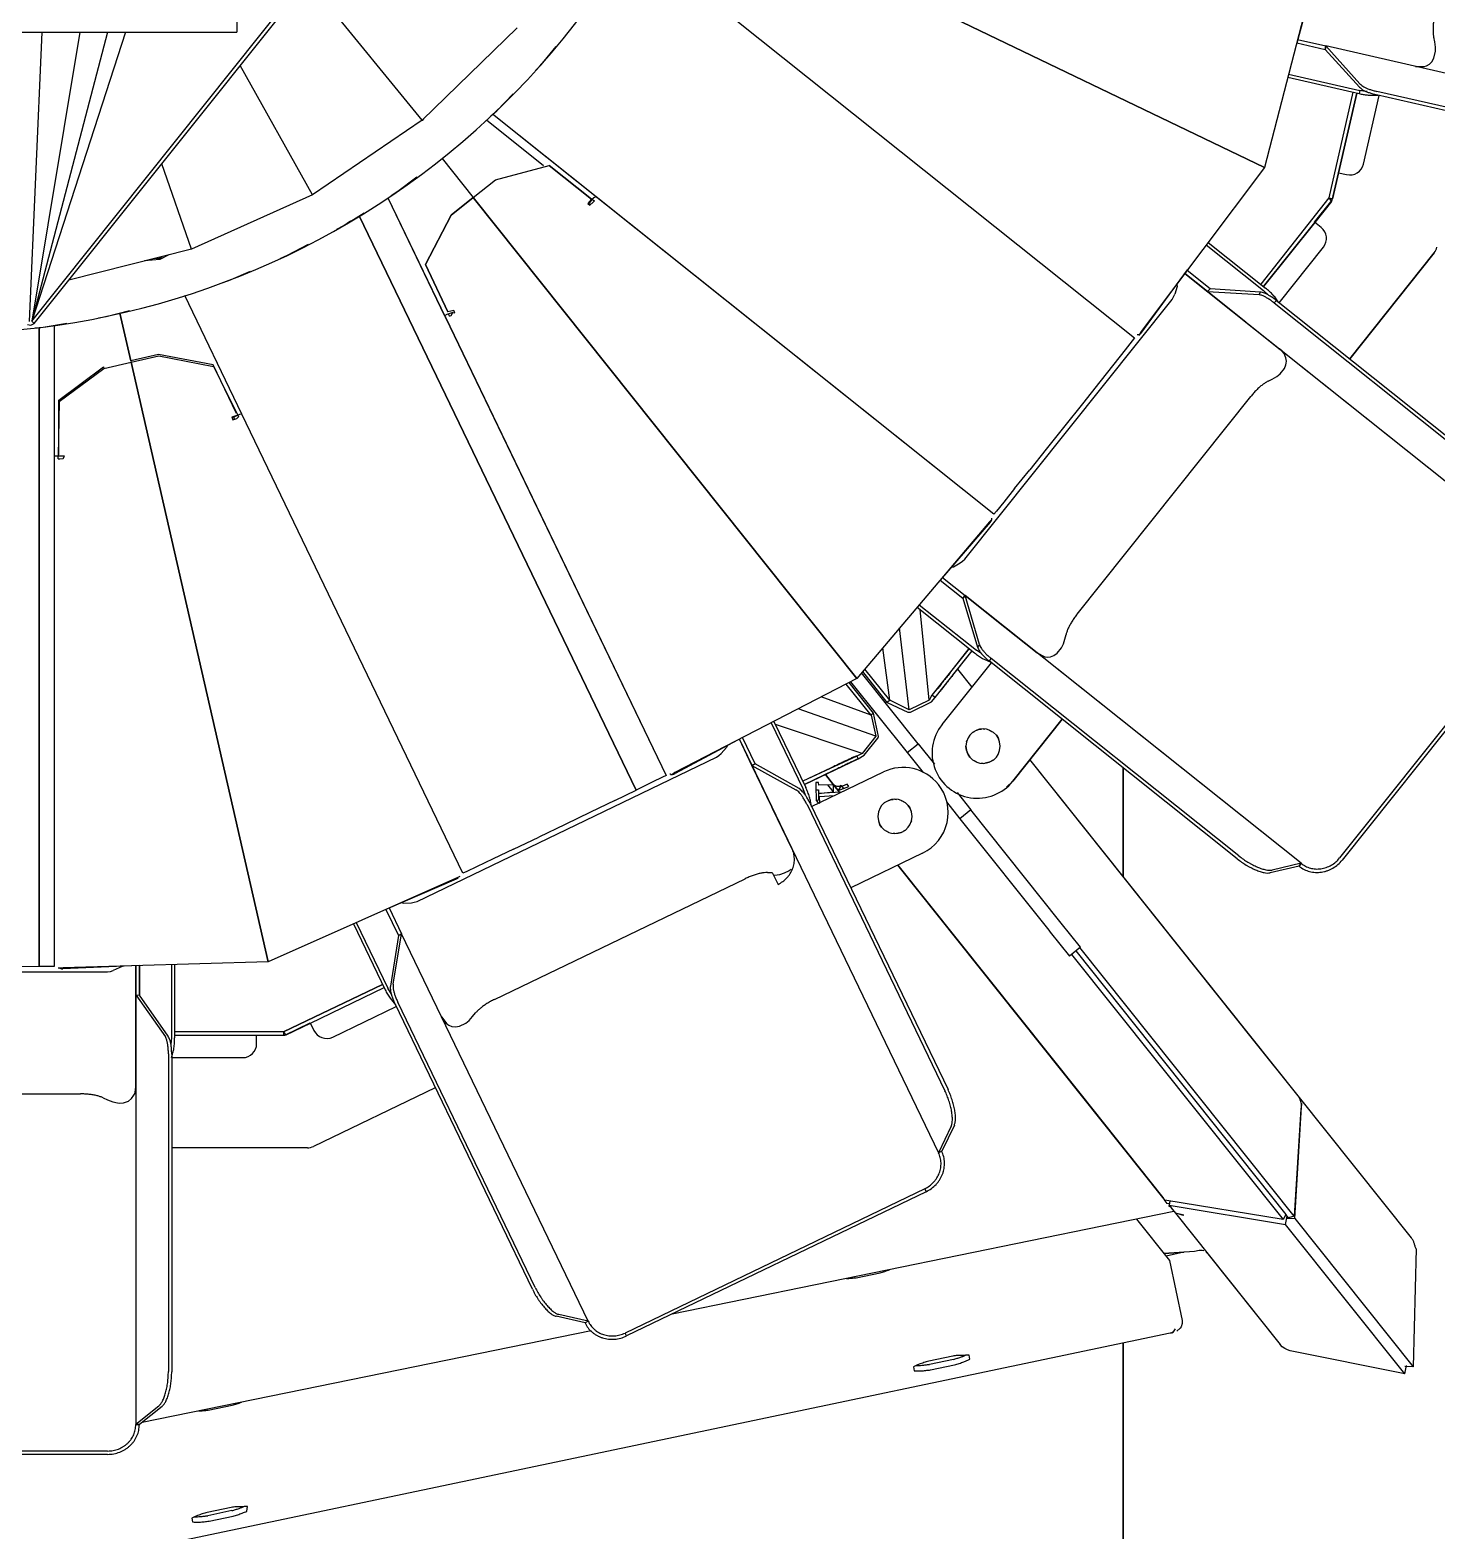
# Model space of a CAD drawing. Header units: millimetres. Extents: x -187347 to 135007, y -6415 to 292048.
# Drawn here: x -41198 to -40699, y 10643 to 11176 of the extents above; entities that cross this region are included whole.
import ezdxf

# ---------------------------------------------------------------- set-up
doc = ezdxf.new("R2010")
doc.units = ezdxf.units.MM
doc.header["$LTSCALE"] = 100
doc.layers.get('0').update_dxf_attribs({"lineweight": 18})
doc.layers.add('Layout Cabinplant', color=30, linetype='Continuous')

# ---------------------------------------------------------------- blocks, each defined once
blk = doc.blocks.new('CP_Giblet area_New')
at = {"color": 0, "linetype": 'Continuous'}
for p, q in [((-366.73, -1333.45), (-366.73, -2057.53)), ((-366.64, -2057.52), (-366.59, -1333.45)), ((-366.59, -1333.45), (-366.64, -2057.52)), ((-383.3, -2061.11), (30.19, -1974.34)), ((-42.25, -1994.44), (-50.78, -1996.23)), ((-50.37, -1998.16), (-41.84, -1996.37)), ((-50.13, -1999.31), (-41.6, -1997.52)), ((-36.17, -1995.46), (-36.44, -1994.14)), ((-55.72, -1997.98), (-55.94, -1999.61)), ((-6.28, -2018.14), (111.72, -2018.14)), ((-6.28, -2019.32), (111.72, -2019.32)), ((-18.56, -2029.53), (-177.83, -2062.09)), ((-25.6, -2035.14), (-17.53, -2028.71)), ((-24.42, -2035.26), (-16.28, -2028.71)), ((-16.28, -2028.71), (-17.53, -2028.71)), ((-17.53, -2028.71), (-16.28, -2028.71)), ((-16.28, -2181.31), (-16.28, -2028.71)), ((-41.92, -2033.86), (-50.46, -2035.6)), ((-470.58, -2091.06), (-469.53, -2049.2)), ((-469.53, -2049.2), (-466.55, -2049.28)), ((-427.53, -2101.88), (-469.53, -2049.2)), ((-466.53, -2046.73), (-467.12, -2049.65)), ((-466.53, -2046.73), (-424.23, -2099.77)), ((-466.53, -2046.73), (-425.94, -2054.93)), ((-298.3, -2048.14), (-306.83, -2049.93)), ((-306.42, -2051.87), (-297.89, -2050.08)), ((-292.22, -2049.17), (-292.49, -2047.84)), ((-29.02, -2160.17), (-29.02, -2047.43)), ((-27.84, -2160.29), (-27.84, -2047.56)), ((-425.94, -2054.93), (-424.91, -2055.24)), ((-424.91, -2055.24), (-423.95, -2055.72)), ((-423.95, -2055.72), (-423.09, -2056.36)), ((-423.09, -2056.36), (-422.35, -2057.13)), ((-312.26, -2051.99), (-311.99, -2053.31)), ((-306.18, -2053.01), (-297.65, -2051.22)), ((-396.66, -2089.35), (-422.35, -2057.13)), ((-385.17, -2103.76), (-422.35, -2057.13)), ((-384.46, -2061.67), (-385.25, -2062.65)), ((-384.46, -2061.67), (-383.9, -2061.25)), ((-383.9, -2061.25), (-384.46, -2061.67)), ((-296.71, -2111.36), (-190.39, -2060.16)), ((-296.2, -2112.42), (-189.88, -2061.22)), ((-190.39, -2060.16), (-189.88, -2061.22)), ((-387.57, -2064.55), (-387.22, -2063.42)), ((-387.56, -2065.71), (-387.57, -2064.55)), ((-383.09, -2086.98), (-387.56, -2065.71)), ((-387.22, -2063.42), (-386.85, -2062.9)), ((-386.85, -2062.9), (-385.64, -2061.93)), ((-176.75, -2065.44), (-175.67, -2064.8)), ((-176.75, -2065.44), (-166.44, -2067.76)), ((-176.75, -2065.44), (-110.57, -2202.86)), ((-175.67, -2064.8), (-165.44, -2067.14)), ((-206.61, -2067.97), (-384.62, -2104.44)), ((-158.02, -2077.35), (-109.25, -2178.63)), ((-157.02, -2076.73), (-108.25, -2178.01)), ((-271.85, -2080.86), (-280.38, -2082.61)), ((-371.39, -2101.66), (-383.09, -2086.98)), ((-396.66, -2089.35), (-396.04, -2089.93)), ((-395.3, -2090.34), (-394.61, -2090.51)), ((-394.61, -2090.51), (-393.62, -2090.48)), ((-393.62, -2090.48), (-392, -2090.17)), ((-392, -2090.17), (-381.11, -2089.47)), ((-388.16, -2089.92), (-381.86, -2088.53)), ((-381.11, -2089.47), (-388.16, -2089.92)), ((-468.93, -2094.96), (-428.68, -2145.43)), ((-468.93, -2094.96), (-428.68, -2145.43)), ((-427.53, -2101.88), (-429.95, -2141.54)), ((-429.63, -2140.8), (-427.31, -2102.72)), ((-424.55, -2101.95), (-427.53, -2101.88)), ((-427.31, -2102.72), (-425.29, -2102.16)), ((-427.31, -2102.72), (-351.31, -2198.02)), ((-425.43, -2101.93), (-424.82, -2102.69)), ((-425.29, -2102.16), (-424.39, -2103.28)), ((-424.23, -2099.77), (-424.82, -2102.69)), ((-424.82, -2102.69), (-424.14, -2102.8)), ((-424.41, -2103.31), (-424.14, -2102.8)), ((-349.82, -2196.83), (-424.41, -2103.31)), ((-382.91, -2106.58), (-424.23, -2099.77)), ((-424.14, -2102.8), (-423.41, -2101.46)), ((-423.41, -2101.46), (-381.45, -2108.42)), ((-348.31, -2195.63), (-423.41, -2101.46)), ((-388.2, -2103.08), (-385.17, -2103.76)), ((-387.43, -2103.22), (-388.2, -2103.08)), ((-386.42, -2103.51), (-387.43, -2103.22)), ((-383.58, -2105.75), (-385.17, -2103.76)), ((-383.28, -2106.12), (-384.62, -2104.44)), ((-382.75, -2106.45), (-383.28, -2106.12)), ((-383.22, -2108.12), (-382.91, -2106.58)), ((-383.02, -2107.1), (-382.14, -2107.14)), ((-381.42, -2108.19), (-382.14, -2107.14)), ((-381.45, -2108.42), (-380.71, -2109.35)), ((-380.71, -2109.35), (-381.42, -2108.19)), ((-351.23, -2146.31), (-380.71, -2109.35)), ((-380.71, -2109.35), (-286.64, -2227.31)), ((-296.2, -2112.42), (-296.71, -2111.36)), ((-306.73, -2135.05), (-302.26, -2125.77)), ((-305.62, -2134.65), (-301.13, -2125.22)), ((-302.26, -2125.77), (-301.13, -2125.22)), ((-234.92, -2262.71), (-301.13, -2125.22)), ((-122.56, -2148.29), (-79.32, -2127.47)), ((-77.15, -2126.97), (-29.02, -2126.97)), ((-429.97, -2142.16), (-429.63, -2140.8)), ((-429.9, -2142.78), (-429.97, -2142.16)), ((-429.4, -2144.03), (-429.73, -2143.38)), ((-429.73, -2143.38), (-429.4, -2144.03)), ((-428.68, -2145.43), (-429.4, -2144.03)), ((-428.68, -2145.43), (-413.04, -2165.04)), ((-428.68, -2145.43), (-333.46, -2264.84)), ((-286.64, -2227.31), (-351.23, -2146.31)), ((-15.99, -2146.38), (-16.28, -2148.63)), ((-15.99, -2146.38), (-16.1, -2147.03)), ((-15.61, -2145.61), (-15.99, -2146.38)), ((-14.78, -2144.42), (-15.61, -2145.61)), ((-13.64, -2143.54), (-14.78, -2144.42)), ((-11.88, -2142.95), (-13.64, -2143.54)), ((-10.5, -2142.86), (-11.88, -2142.95)), ((-9.74, -2142.93), (-10.5, -2142.86)), ((-8.1, -2143.28), (-9.74, -2142.93)), ((-6.28, -2143.96), (-8.1, -2143.28)), ((-4.75, -2144.68), (-6.28, -2143.96)), ((102.09, -2146.09), (3.34, -2146.09)), ((-255.56, -2249.19), (-304.48, -2147.61)), ((-254.45, -2248.79), (-303.37, -2147.22)), ((-16.28, -2148.63), (-16.28, -2191.58)), ((-16.25, -2191.57), (-16.25, -2148.4)), ((-29.02, -2158.97), (-54.16, -2158.97)), ((-413.04, -2165.04), (-333.46, -2264.84)), ((-86.15, -2166.27), (-108.67, -2177.12)), ((-103.83, -2184.96), (-68.69, -2168.14)), ((-68.69, -2168.14), (-103.83, -2184.96)), ((-69.63, -2167.11), (-78.21, -2171.24)), ((-69.16, -2166.97), (-78.17, -2171.31)), ((-69.63, -2167.11), (-68.69, -2168.14)), ((-59.16, -2166.97), (-69.16, -2166.97)), ((-68.69, -2168.14), (-68.69, -2166.89)), ((-59.16, -2166.89), (-68.69, -2166.89)), ((-68.69, -2168.14), (-30.06, -2168.14)), ((-68.69, -2168.14), (-30.06, -2168.14)), ((-59.16, -2163.97), (-59.16, -2166.97)), ((-30.06, -2166.89), (-59.16, -2166.89)), ((-30.06, -2166.89), (-59.16, -2166.89)), ((-30.06, -2192), (-30.06, -2165.99)), ((-28.93, -2166.06), (-28.75, -2163.63)), ((-28.93, -2191.96), (-28.93, -2166.06)), ((-27.73, -2166.62), (-17.53, -2181.19)), ((-16.28, -2181.31), (-26.82, -2166.36)), ((-135.8, -2173.52), (-136.87, -2174.84)), ((-134.56, -2172.19), (-135.8, -2173.52)), ((-133.99, -2171.69), (-134.56, -2172.19)), ((-133.39, -2171.23), (-133.99, -2171.69)), ((-131.18, -2170.17), (-133.39, -2171.23)), ((-129.71, -2169.92), (-131.18, -2170.17)), ((-128.41, -2170.06), (-129.71, -2169.92)), ((-127.36, -2170.51), (-128.41, -2170.06)), ((-126.66, -2170.97), (-127.36, -2170.51)), ((-124.76, -2173.39), (-126.66, -2170.97)), ((-125.86, -2171.71), (-126.66, -2170.97)), ((-78.21, -2171.24), (-104.37, -2183.84)), ((-78.21, -2171.24), (-104.37, -2183.84)), ((-78.17, -2171.31), (-79.47, -2168.61)), ((-106.49, -2180.02), (-108.4, -2177.69)), ((-143.55, -2179.62), (-232.52, -2222.46)), ((-109.46, -2202.29), (-106.6, -2184.38)), ((-106.97, -2181.46), (-105.75, -2183.58)), ((-94.51, -2206.92), (-105.75, -2183.58)), ((-93.48, -2206.46), (-104.76, -2183.03)), ((-16.28, -2181.31), (-17.53, -2181.19)), ((-17.53, -2181.19), (-17.53, -2191.63)), ((-17.53, -2191.63), (-17.53, -2181.19)), ((-16.28, -2191.58), (-16.28, -2181.31)), ((-107.61, -2185), (-110.57, -2202.86)), ((-7.27, -2189.57), (-8.27, -2189.84)), ((-6.25, -2189.39), (-7.27, -2189.57)), ((111.75, -2189.39), (-6.25, -2189.39)), ((-351.47, -2198.15), (-347.56, -2195.03)), ((-340.76, -2203.56), (-347.56, -2195.03)), ((-129.66, -2222.59), (-63.23, -2192.97)), ((-63.23, -2192.97), (9.47, -2190.84)), ((-63.23, -2192.97), (-14.65, -2405.81)), ((-14.65, -2405.81), (-63.23, -2192.97)), ((-17.56, -2191.63), (9.59, -2190.5)), ((-11.39, -2191.37), (-8.27, -2189.84)), ((9.47, -2190.84), (10.4, -2190.75)), ((10.4, -2190.75), (11.25, -2190.77)), ((12.72, -2191.33), (14.07, -2191.29)), ((12.72, -2371.84), (12.72, -2191.33)), ((14.07, -2191.29), (18.01, -2191.26)), ((18.01, -2191.26), (24.32, -2191.23)), ((18.01, -2418.15), (18.01, -2191.26)), ((18.01, -2191.26), (18.01, -2418.15)), ((-351.47, -2198.15), (-344.66, -2206.67)), ((-340.23, -2204.21), (-340.76, -2203.56)), ((-308.68, -2243.77), (-340.23, -2204.21)), ((-109.46, -2202.29), (-110.57, -2202.86)), ((-110.57, -2202.86), (-109.46, -2202.29)), ((-106.13, -2212.08), (-110.57, -2202.86)), ((-106.13, -2212.08), (-110.57, -2202.86)), ((-104.98, -2211.59), (-109.46, -2202.29)), ((-344.66, -2206.67), (-344.14, -2207.33)), ((-344.14, -2207.33), (-312.59, -2246.89)), ((-116.06, -2214.44), (-222.38, -2265.64)), ((-129.91, -2222.35), (-104.96, -2211.58)), ((-115.07, -2214.16), (-116.06, -2214.44)), ((-114.05, -2213.97), (-115.07, -2214.16)), ((-111.23, -2213.77), (-114.05, -2213.97)), ((-110.56, -2214), (-111.23, -2213.77)), ((-295.48, -2231.56), (-269.97, -2219.28)), ((-242.12, -2224.72), (-244.16, -2220.47)), ((-429.77, -2227.94), (-419.47, -2225.55)), ((-429.07, -2226.9), (-429.77, -2227.94)), ((-429.77, -2227.94), (-429.07, -2226.9)), ((-429.07, -2226.9), (-418.84, -2224.56)), ((-366.73, -2223.11), (-366.73, -2261.74)), ((-366.64, -2261.81), (-366.64, -2223.22)), ((-366.64, -2223.22), (-366.64, -2261.81)), ((-248.86, -2225.8), (-248.13, -2225.25)), ((-248.13, -2225.25), (-246.39, -2224.4)), ((-246.39, -2224.4), (-244.67, -2223.91)), ((-244.67, -2223.91), (-243.89, -2223.78)), ((-243.89, -2223.78), (-242.63, -2223.66)), ((-240.42, -2224.7), (-242.12, -2224.72)), ((-143.11, -2229.51), (-137.17, -2226.68)), ((-137.17, -2226.68), (-133.69, -2225.04)), ((-133.69, -2225.04), (-132.37, -2224.44)), ((-132.37, -2224.44), (-53.88, -2387.43)), ((-132.37, -2224.44), (-53.88, -2387.43)), ((-131.29, -2223.3), (-130.74, -2223.02)), ((-130.74, -2223.02), (-129.66, -2222.59)), ((-517.92, -2321.36), (-444.35, -2229.1)), ((-517, -2322.09), (-443.43, -2229.84)), ((-429.77, -2227.94), (-310.52, -2323.04)), ((-429.77, -2227.94), (-336.09, -2302.65)), ((-407.73, -2230.55), (-319.84, -2300.63)), ((-407.09, -2229.55), (-319.21, -2299.64)), ((-150.3, -2232.95), (-143.11, -2229.51)), ((-249.12, -2233.15), (-242.25, -2247.41)), ((-230.44, -2271.94), (-249.12, -2233.15)), ((-249.1, -2233.27), (-234.92, -2262.71)), ((-168.64, -2241.76), (-159.31, -2237.27)), ((-150.3, -2232.95), (-159.31, -2237.27)), ((-291.53, -2242.99), (-291.75, -2244.59)), ((-290.95, -2241.57), (-291.53, -2242.99)), ((-291.53, -2242.99), (-291.31, -2242.45)), ((-290.37, -2240.73), (-290.95, -2241.57)), ((-289.38, -2239.76), (-290.37, -2240.73)), ((-287.81, -2238.88), (-289.38, -2239.76)), ((-289.38, -2239.76), (-288.63, -2239.34)), ((-287.81, -2238.88), (-286.82, -2238.6)), ((-286.82, -2238.6), (-287.81, -2238.88)), ((-285.62, -2238.49), (-286.82, -2238.6)), ((-286.82, -2238.6), (-286.24, -2238.55)), ((-285.62, -2238.49), (-285.07, -2238.55)), ((-284.44, -2238.61), (-285.62, -2238.49)), ((-283.44, -2238.9), (-284.44, -2238.61)), ((-283.44, -2238.9), (-282.67, -2239.34)), ((-281.88, -2239.79), (-283.44, -2238.9)), ((-281.88, -2239.79), (-280.91, -2240.75)), ((-280.91, -2240.75), (-281.88, -2239.79)), ((-280.91, -2240.75), (-280.34, -2241.59)), ((-280.34, -2241.59), (-280.91, -2240.75)), ((-280.34, -2241.59), (-280, -2242.42)), ((-279.77, -2243), (-280.34, -2241.59)), ((-279.55, -2244.59), (-279.77, -2243)), ((-177.61, -2246.09), (-168.64, -2241.76)), ((-312.59, -2246.89), (-308.68, -2243.77)), ((-307.69, -2253.04), (-312.59, -2246.89)), ((-303.93, -2249.74), (-308.68, -2243.77)), ((-291.75, -2244.59), (-291.53, -2246.17)), ((-291.53, -2246.17), (-290.95, -2247.6)), ((-290.95, -2247.6), (-291.3, -2246.74)), ((-290.95, -2247.6), (-290.37, -2248.45)), ((-290.37, -2248.45), (-290.95, -2247.6)), ((-256.08, -2248.11), (-281.59, -2260.39)), ((-280.93, -2248.45), (-280.35, -2247.6)), ((-280.35, -2247.6), (-279.77, -2246.18)), ((-279.77, -2246.18), (-279.55, -2244.59)), ((-186.31, -2250.29), (-177.61, -2246.09)), ((-290.37, -2248.45), (-289.38, -2249.41)), ((-289.38, -2249.41), (-290.37, -2248.45)), ((-289.38, -2249.41), (-287.81, -2250.29)), ((-287.81, -2250.29), (-288.63, -2249.84)), ((-287.81, -2250.29), (-286.86, -2250.56)), ((-286.86, -2250.56), (-285.62, -2250.68)), ((-285.62, -2250.68), (-286.23, -2250.63)), ((-285.62, -2250.68), (-284.44, -2250.56)), ((-284.44, -2250.56), (-285.07, -2250.63)), ((-284.44, -2250.56), (-283.44, -2250.28)), ((-283.44, -2250.28), (-284.44, -2250.56)), ((-283.44, -2250.28), (-281.88, -2249.38)), ((-281.88, -2249.38), (-282.67, -2249.84)), ((-281.88, -2249.38), (-280.93, -2248.45)), ((-266.48, -2253.21), (-258.53, -2252.73)), ((-266.18, -2252.97), (-265.54, -2253.76)), ((-266, -2253.19), (-265.54, -2253.76)), ((-258.89, -2251.65), (-264.11, -2251.97)), ((-263.8, -2253.35), (-263.89, -2255.84)), ((-258.53, -2252.73), (-263.8, -2253.35)), ((-263.8, -2253.35), (-261.82, -2255.83)), ((-258.38, -2249.42), (-258.94, -2249.32)), ((-258.94, -2249.32), (-258.89, -2251.65)), ((-258.54, -2254.07), (-258.53, -2252.73)), ((-258.53, -2250.36), (-257.68, -2250.23)), ((-258.53, -2252.73), (-258.53, -2250.36)), ((-257.68, -2250.23), (-258.38, -2249.42)), ((-257.57, -2255.49), (-257.68, -2250.23)), ((-252.93, -2254.45), (-253.82, -2252.2)), ((-186.31, -2250.29), (-193.78, -2253.91)), ((-345, -2279.07), (-327.45, -2257.07)), ((-327.45, -2257.07), (-345, -2279.07)), ((-325.27, -2255.03), (-327.45, -2257.07)), ((-253.51, -2255.88), (-272.63, -2265.06)), ((-272.17, -2266.03), (-252.91, -2257.12)), ((-265.54, -2253.76), (-269.26, -2255.25)), ((-269.26, -2255.25), (-268.67, -2255.98)), ((-268.67, -2255.98), (-267.04, -2255.32)), ((-266.54, -2255.61), (-267.41, -2254.51)), ((-266.54, -2255.61), (-265.54, -2253.76)), ((-266.54, -2255.61), (-266.01, -2255.17)), ((-266.01, -2255.17), (-265.12, -2255.2)), ((-263.89, -2255.84), (-265.54, -2253.76)), ((-265.54, -2253.76), (-263.89, -2255.84)), ((-265.12, -2255.2), (-264.4, -2255.42)), ((-264.4, -2255.42), (-263.89, -2255.84)), ((-263.89, -2255.84), (-258.59, -2255.63)), ((-261, -2259.45), (-263.89, -2255.84)), ((-263.89, -2255.84), (-261, -2259.45)), ((-263.61, -2260.74), (-253.51, -2255.88)), ((-263.07, -2261.87), (-252.91, -2257.12)), ((-258.59, -2255.63), (-258.54, -2256.67)), ((-257.54, -2254.07), (-258.54, -2254.07)), ((-258.54, -2256.67), (-257.54, -2256.67)), ((-257.54, -2256.67), (-257.57, -2255.49)), ((-242.7, -2278.32), (-253.98, -2254.89)), ((-241.69, -2277.8), (-252.93, -2254.45)), ((-251.61, -2254.44), (-236.03, -2263.28)), ((-234.92, -2262.71), (-250.49, -2254.05)), ((-204.45, -2259.13), (-203.15, -2258.49)), ((-203.15, -2258.49), (-199.53, -2256.71)), ((-199.53, -2256.71), (-193.78, -2253.91)), ((-193.78, -2253.91), (-95.58, -2457.82)), ((-95.58, -2457.82), (-193.78, -2253.91)), ((-319.13, -2263.84), (-320.69, -2264.73)), ((-320.69, -2264.73), (-319.9, -2264.28)), ((-318.14, -2263.55), (-319.13, -2263.84)), ((-319.13, -2263.84), (-318.14, -2263.55)), ((-316.95, -2263.43), (-318.14, -2263.55)), ((-318.14, -2263.55), (-317.51, -2263.49)), ((-315.76, -2263.54), (-316.95, -2263.43)), ((-316.95, -2263.43), (-316.34, -2263.49)), ((-314.76, -2263.82), (-315.76, -2263.54)), ((-313.19, -2264.7), (-314.76, -2263.82)), ((-314.76, -2263.82), (-313.94, -2264.28)), ((-293.89, -2270.34), (-299.64, -2263.14)), ((-289.98, -2267.23), (-295.63, -2260.14)), ((-272.16, -2293.58), (-207.58, -2260.12)), ((-236.03, -2263.28), (-234.92, -2262.71)), ((-234.92, -2262.71), (-236.03, -2263.28)), ((-236.03, -2263.28), (-231.57, -2272.55)), ((-234.92, -2262.71), (-230.47, -2271.96)), ((-231.59, -2272.56), (-207.61, -2259.77)), ((-207.58, -2260.12), (-206.79, -2259.64)), ((-206.79, -2259.64), (-206.01, -2259.28)), ((-126.12, -2421.79), (-204.45, -2259.13)), ((-105.72, -2464.15), (-204.45, -2259.13)), ((-322.8, -2267.93), (-323.02, -2269.53)), ((-323.02, -2269.53), (-322.81, -2271.11)), ((-322.23, -2266.51), (-322.8, -2267.93)), ((-321.64, -2265.66), (-322.23, -2266.51)), ((-320.69, -2264.73), (-321.64, -2265.66)), ((-312.21, -2265.66), (-313.19, -2264.7)), ((-313.19, -2264.7), (-312.21, -2265.66)), ((-311.62, -2266.51), (-312.21, -2265.66)), ((-312.21, -2265.66), (-311.62, -2266.51)), ((-311.04, -2267.93), (-311.62, -2266.51)), ((-311.62, -2266.51), (-311.27, -2267.38)), ((-310.82, -2269.53), (-311.04, -2267.93)), ((-311.04, -2267.93), (-310.82, -2269.53)), ((-311.04, -2271.11), (-310.82, -2269.53)), ((-289.98, -2267.23), (-293.89, -2270.34)), ((-269.9, -2292.41), (-289.98, -2267.23)), ((-274.74, -2266.28), (-279.63, -2272.42)), ((-278.86, -2273.03), (-273.97, -2266.9)), ((-272.63, -2265.06), (-274.74, -2266.28)), ((-273.97, -2266.9), (-272.17, -2266.03)), ((-273.97, -2266.9), (-243.23, -2277.21)), ((-272.17, -2266.03), (-272.63, -2265.06)), ((-226.15, -2269.66), (-225.91, -2269)), ((-225.91, -2269), (-224, -2266.92)), ((-223.21, -2266.24), (-224, -2266.92)), ((-222.38, -2265.64), (-223.21, -2266.24)), ((-322.81, -2271.11), (-322.23, -2272.54)), ((-322.23, -2272.54), (-322.57, -2271.71)), ((-322.23, -2272.54), (-321.64, -2273.39)), ((-321.64, -2273.39), (-322.23, -2272.54)), ((-321.64, -2273.39), (-320.66, -2274.35)), ((-320.66, -2274.35), (-321.64, -2273.39)), ((-320.66, -2274.35), (-319.09, -2275.23)), ((-319.09, -2275.23), (-319.9, -2274.77)), ((-314.71, -2275.22), (-313.15, -2274.32)), ((-313.15, -2274.32), (-313.94, -2274.78)), ((-313.15, -2274.32), (-312.21, -2273.39)), ((-312.21, -2273.39), (-311.62, -2272.54)), ((-311.62, -2272.54), (-311.04, -2271.11)), ((-311.04, -2271.11), (-311.27, -2271.68)), ((-293.89, -2270.34), (-273.8, -2295.53)), ((-279.85, -2272.97), (-278.06, -2281.22)), ((-277.16, -2280.5), (-278.86, -2273.03)), ((-278.86, -2273.03), (-251.35, -2282.8)), ((-302.36, -2277.18), (-319.93, -2299.07)), ((-319.09, -2275.23), (-318.14, -2275.5)), ((-318.14, -2275.5), (-316.9, -2275.62)), ((-316.9, -2275.62), (-317.5, -2275.57)), ((-316.9, -2275.62), (-315.71, -2275.5)), ((-315.71, -2275.5), (-316.34, -2275.57)), ((-315.71, -2275.5), (-314.71, -2275.22)), ((-314.71, -2275.22), (-315.71, -2275.5)), ((-298.62, -2285.21), (-299.87, -2286.77)), ((-291.13, -2281.58), (-298.62, -2285.21)), ((-297.77, -2285.88), (-290.7, -2282.48)), ((-290.7, -2282.48), (-283.8, -2285.8)), ((-290.7, -2282.48), (-287.3, -2311.47)), ((-282.9, -2285.08), (-290.26, -2281.55)), ((-283.8, -2285.8), (-282.9, -2285.08)), ((-282.9, -2285.08), (-274.2, -2296)), ((-278.06, -2281.22), (-277.16, -2280.5)), ((-278.06, -2281.22), (-269.35, -2292.13)), ((-277.16, -2280.5), (-259.49, -2287.02)), ((-277.16, -2280.5), (-268.31, -2291.59)), ((-299.87, -2286.77), (-313.06, -2303.31)), ((-313.02, -2290.46), (-307.91, -2296.86)), ((-313.02, -2290.46), (-307.91, -2296.86)), ((-311.95, -2304.19), (-298.76, -2287.65)), ((-299.87, -2286.77), (-298.76, -2287.65)), ((-298.76, -2287.65), (-297.77, -2285.88)), ((-297.77, -2285.88), (-294.56, -2318.06)), ((-283.8, -2285.8), (-281.38, -2304.48)), ((-283.8, -2285.8), (-274.96, -2296.89)), ((-319.15, -2349.1), (-272.16, -2293.58)), ((-306.08, -2294.61), (-313.06, -2303.31)), ((-305.1, -2295.39), (-311.95, -2304.19)), ((-272.16, -2293.58), (-136.04, -2464.27)), ((-136.04, -2464.27), (-272.16, -2293.58)), ((-340.82, -2301.23), (-342.05, -2301.67)), ((-339.68, -2301.17), (-340.82, -2301.23)), ((-338.86, -2301.28), (-339.68, -2301.17)), ((-336.09, -2302.65), (-338.86, -2301.28)), ((-337.81, -2301.6), (-338.86, -2301.28)), ((-319.21, -2299.64), (-319.84, -2300.63)), ((-316.76, -2300.69), (-319.49, -2299.41)), ((-345.44, -2305.81), (-345.98, -2307.55)), ((-345.15, -2305.12), (-345.44, -2305.81)), ((-344.8, -2304.44), (-345.15, -2305.12)), ((-343.27, -2302.52), (-344.8, -2304.44)), ((-342.05, -2301.67), (-343.27, -2302.52)), ((-321.26, -2314.48), (-336.09, -2302.65)), ((-316.45, -2302.27), (-314.55, -2303.57)), ((-315.6, -2305.66), (-314.96, -2304.67)), ((-315.6, -2305.66), (-310.52, -2323.04)), ((-309.77, -2322.04), (-314.96, -2304.67)), ((-294.29, -2319.73), (-314.55, -2303.57)), ((-293.56, -2318.86), (-313.89, -2302.65)), ((-345.98, -2307.55), (-346.38, -2309.2)), ((-350.32, -2316.41), (-411.88, -2393.61)), ((-310.52, -2323.04), (-321.26, -2314.48)), ((-310.52, -2323.04), (-309.77, -2322.04)), ((-309.77, -2322.04), (-310.52, -2323.04)), ((-301.7, -2328.47), (-309.77, -2322.04)), ((-302.52, -2329.42), (-310.52, -2323.04)), ((-302.52, -2329.42), (-310.52, -2323.04)), ((-319.49, -2348.99), (-301.68, -2328.46)), ((-306.38, -2333.15), (-308.83, -2334.55)), ((-305.68, -2333.07), (-306.38, -2333.15)), ((-396.59, -2430.91), (-515.89, -2335.77)), ((-422.13, -2410.54), (-515.89, -2335.77)), ((-310.44, -2335.85), (-384.01, -2428.11)), ((-309.67, -2335.17), (-310.44, -2335.85)), ((-308.83, -2334.55), (-309.67, -2335.17)), ((-319.79, -2349.76), (-319.15, -2349.1)), ((-324.27, -2356.19), (-321.66, -2352.97)), ((-321.66, -2352.97), (-320.8, -2351.93)), ((-320.8, -2351.93), (-151.68, -2486.8)), ((-320.8, -2351.93), (-179.66, -2464.48)), ((-421.05, -2427.69), (-509.19, -2357.39)), ((-420.22, -2426.84), (-508.37, -2356.55)), ((-328.1, -2360.95), (-324.27, -2356.19)), ((-328.1, -2360.95), (-333.47, -2367.65)), ((-339.27, -2374.9), (-333.47, -2367.65)), ((-345.96, -2383.28), (-339.27, -2374.9)), ((9.47, -2371.67), (8.99, -2372.44)), ((8.99, -2372.44), (11.22, -2372.44)), ((8.99, -2372.44), (9.72, -2372.44)), ((10.64, -2371.51), (9.47, -2371.67)), ((9.72, -2372.44), (11.87, -2372.44)), ((11.22, -2371.48), (10.64, -2371.51)), ((10.97, -2391.82), (11.22, -2372.44)), ((11.22, -2372.44), (11.09, -2373.2)), ((11.09, -2373.2), (11.09, -2392.36)), ((11.22, -2371.48), (11.22, -2372.44)), ((11.22, -2371.48), (11.22, -2372.44)), ((11.87, -2372.44), (12.72, -2372.44)), ((12.72, -2372.44), (12.72, -2371.84)), ((12.72, -2418.93), (12.72, -2372.44)), ((-352.16, -2391.07), (-345.96, -2383.28)), ((-53.02, -2387.25), (-51.08, -2386.32)), ((-52.09, -2385.79), (-52.7, -2386.43)), ((-52.43, -2386.97), (-52.7, -2386.43)), ((-52.43, -2386.97), (-50.3, -2386.25)), ((-50.71, -2385.41), (-52.09, -2385.79)), ((-51.31, -2385.56), (-51.08, -2386.32)), ((-51.08, -2386.32), (-50.3, -2386.25)), ((-50.3, -2386.25), (-50.71, -2385.41)), ((-358.39, -2398.89), (-352.16, -2391.07)), ((-53.88, -2387.43), (-53.02, -2387.25)), ((-53.88, -2387.43), (-33.63, -2429.47)), ((-43.8, -2404.32), (-52.43, -2386.97)), ((-51.99, -2387.59), (-43.68, -2404.86)), ((10.97, -2391.82), (-4.9, -2403.59)), ((11.09, -2392.36), (10.97, -2391.82)), ((11.09, -2392.36), (-4.78, -2404.12)), ((-422.31, -2401.63), (-423.85, -2403.55)), ((-421.12, -2400.71), (-422.31, -2401.63)), ((-419.56, -2399.8), (-421.12, -2400.71)), ((-418.03, -2399.05), (-419.56, -2399.8)), ((-363.34, -2405.14), (-358.39, -2398.89)), ((-477.02, -2444.62), (-447.01, -2406.99)), ((-447.01, -2406.99), (-477.02, -2444.62)), ((-424.52, -2405.44), (-424.57, -2406.23)), ((-424.57, -2406.23), (-424.37, -2407.36)), ((-424.41, -2404.93), (-424.52, -2405.44)), ((-423.85, -2403.55), (-424.41, -2404.93)), ((-424.37, -2407.36), (-423.71, -2408.91)), ((-367.3, -2410.15), (-363.34, -2405.14)), ((-24.4, -2408.04), (-43.8, -2404.32)), ((-43.68, -2404.86), (-24.28, -2408.57)), ((-14.65, -2405.81), (-24.4, -2408.04)), ((-24.28, -2408.57), (-14.53, -2406.35)), ((-4.9, -2403.59), (-14.65, -2405.81)), ((-14.53, -2406.35), (-14.65, -2405.81)), ((-14.53, -2406.35), (-10.66, -2423.27)), ((-10.66, -2423.27), (-14.53, -2406.35)), ((-4.78, -2404.12), (-4.9, -2403.59)), ((-423.71, -2408.91), (-422.91, -2409.84)), ((-423.71, -2408.91), (-422.13, -2410.54)), ((-422.91, -2409.84), (-422.13, -2410.54)), ((-388.54, -2437.29), (-422.3, -2410.37)), ((-370.67, -2414.48), (-369.86, -2413.41)), ((-369.86, -2413.41), (-367.3, -2410.15)), ((-416.74, -2474.89), (-373.08, -2416.72)), ((-372.9, -2415.99), (-389.47, -2438.55)), ((-373.08, -2416.72), (-372.57, -2415.94)), ((-372.57, -2415.94), (-372.02, -2415.28)), ((-229.54, -2527.03), (-370.67, -2414.48)), ((16.56, -2418.28), (8.2, -2419.69)), ((16.56, -2418.28), (8.2, -2419.69)), ((19.38, -2418.03), (16.56, -2418.28)), ((19.38, -2418.03), (16.56, -2418.28)), ((-410.22, -2420.04), (-396.59, -2430.91)), ((-128.78, -2423.48), (-129.51, -2423.36)), ((-129.51, -2423.36), (-129.11, -2424.2)), ((-129.11, -2424.2), (-127, -2423.72)), ((-128.14, -2422.39), (-128.78, -2423.48)), ((-128.78, -2423.48), (-126.63, -2422.7)), ((-127.63, -2422.12), (-128.14, -2422.39)), ((-127.63, -2422.12), (-127.22, -2422.98)), ((-127.63, -2422.12), (-127.22, -2422.98)), ((-127, -2423.72), (-119.03, -2440.55)), ((-119.03, -2440.55), (-127, -2423.72)), ((-126.63, -2422.7), (-125.86, -2422.33)), ((-125.86, -2422.33), (-126.12, -2421.79)), ((-105.72, -2464.15), (-125.86, -2422.33)), ((19.81, -2419.5), (-104.7, -2575.43)), ((20.63, -2420.43), (-103.65, -2576.27)), ((-5.79, -2422.05), (-14, -2424.12)), ((-5.79, -2422.05), (-14, -2424.12)), ((-12.58, -2522.93), (20.63, -2420.43)), ((-6.27, -2522.93), (20.63, -2420.43)), ((-2.99, -2421.58), (-5.79, -2422.05)), ((-2.99, -2421.58), (-5.79, -2422.05)), ((3.63, -2522.93), (20.63, -2420.43)), ((17.07, -2522.93), (21.58, -2420.32)), ((20.95, -2418.97), (19.81, -2419.5)), ((19.81, -2419.5), (20.63, -2420.43)), ((22.16, -2419.22), (20.95, -2418.97)), ((-421.99, -2426.94), (-437.67, -2446.6)), ((-420.22, -2426.84), (-421.05, -2427.69)), ((-384.51, -2429.01), (-384.92, -2429.97)), ((-384.01, -2428.11), (-384.51, -2429.01)), ((-439.59, -2464.15), (-415.47, -2433.48)), ((-439.59, -2464.15), (-415.47, -2433.48)), ((-434.6, -2455.45), (-416.45, -2432.69)), ((-416.45, -2432.69), (-434.6, -2455.45)), ((-416.4, -2431.29), (-418.21, -2429.62)), ((-396.82, -2448.35), (-417.15, -2432.13)), ((-396.14, -2447.44), (-416.4, -2431.29)), ((-415.21, -2430.7), (-414.84, -2429.83)), ((-415.21, -2430.7), (-397.52, -2431.87)), ((-396.59, -2430.91), (-414.84, -2429.83)), ((-397.52, -2431.87), (-396.59, -2430.91)), ((-396.59, -2430.91), (-397.52, -2431.87)), ((-397.52, -2431.87), (-389.3, -2438.32)), ((-396.59, -2430.91), (-388.56, -2437.31)), ((-396.59, -2430.91), (-388.56, -2437.31)), ((-385.74, -2432.67), (-384.92, -2429.97)), ((-385.67, -2433.36), (-385.74, -2432.67)), ((-46.54, -2433.93), (-49.23, -2434.84)), ((-46.54, -2433.93), (-49.23, -2434.84)), ((-49.23, -2434.84), (-57.02, -2438.18)), ((-49.23, -2434.84), (-57.02, -2438.18)), ((-36.02, -2445.97), (7.45, -2434.98)), ((-128.22, -2458.04), (-119.03, -2440.55)), ((-119.03, -2440.55), (-128.22, -2458.04)), ((-70.05, -2443.78), (-77.55, -2447.73)), ((-70.05, -2443.78), (-77.55, -2447.73)), ((-67.45, -2442.66), (-70.05, -2443.78)), ((-67.45, -2442.66), (-70.05, -2443.78)), ((-27.97, -2443.94), (-24.84, -2442.28)), ((-24.68, -2442.8), (-25.77, -2443.38)), ((-24.84, -2442.28), (-19.31, -2441.75)), ((-22.75, -2442.62), (-24.68, -2442.8)), ((-78.95, -2465.26), (-36.02, -2445.97)), ((-36.02, -2445.97), (-25.49, -2476.23)), ((-434.53, -2455.5), (-440.77, -2463.32)), ((-440.53, -2462.89), (-434.6, -2455.45)), ((-436.88, -2453.63), (-434.53, -2455.5)), ((-90.1, -2454.35), (-97.26, -2458.88)), ((-90.1, -2454.35), (-92.41, -2455.95)), ((-87.59, -2453.02), (-90.1, -2454.35)), ((-87.59, -2453.02), (-90.1, -2454.35)), ((-136.04, -2464.27), (-128.22, -2458.04)), ((-128.22, -2458.04), (-136.04, -2464.27)), ((-448.15, -2501.67), (-439.59, -2464.15)), ((-448.15, -2501.67), (-439.59, -2464.15)), ((-443.07, -2473.05), (-440.95, -2463.76)), ((-440.77, -2463.32), (-442.99, -2473.06)), ((-439.59, -2464.15), (-440.95, -2463.76)), ((-439.59, -2464.15), (-440.53, -2462.89)), ((-179.66, -2464.48), (-178.67, -2464.19)), ((-179.66, -2464.48), (-142.89, -2493.81)), ((-178.46, -2462.48), (-179.03, -2463.12)), ((-177.93, -2463.63), (-179.03, -2463.12)), ((-177.93, -2463.63), (-179.03, -2463.12)), ((-178.67, -2464.19), (-177.32, -2462.51)), ((-177.38, -2461.53), (-178.46, -2462.48)), ((-177.93, -2463.63), (-176.65, -2462.12)), ((-177.93, -2463.63), (-162.95, -2475.58)), ((-162.95, -2475.58), (-177.93, -2463.63)), ((-177.32, -2462.51), (-177.38, -2461.53)), ((-176.65, -2462.12), (-177.38, -2461.53)), ((-136.04, -2464.27), (-143.86, -2470.5)), ((-124.96, -2478.17), (-136.04, -2464.27)), ((-117.89, -2491.71), (-78.95, -2465.26)), ((-109.24, -2466.47), (-116.02, -2471.56)), ((-106.85, -2464.96), (-109.24, -2466.47)), ((-78.95, -2465.26), (-53.34, -2511.11)), ((-143.86, -2470.5), (-162.95, -2475.58)), ((-143.86, -2470.5), (-162.95, -2475.58)), ((-566.24, -2476.91), (-456.64, -2501.93)), ((-566.1, -2475.74), (-456.5, -2500.75)), ((-451.9, -2476.16), (-457.47, -2500.53)), ((-449.53, -2501.36), (-443.07, -2473.05)), ((-443.07, -2473.05), (-449.53, -2501.36)), ((-442.99, -2473.06), (-445.92, -2472.4)), ((-435, -2545.29), (-416.74, -2474.89)), ((-220.05, -2569.61), (-416.74, -2474.89)), ((-416.74, -2474.89), (-219.55, -2569.85)), ((-160.96, -2475.57), (-140.71, -2491.71)), ((-587.23, -2484.13), (-438.52, -2518.07)), ((-151.68, -2486.8), (-142.89, -2493.81)), ((-151.63, -2524.51), (-117.89, -2491.71)), ((-142.24, -2493.24), (-144.34, -2495.09)), ((-142.24, -2493.24), (-144.34, -2495.09)), ((-118.36, -2492.17), (-117.93, -2491.65)), ((-117.93, -2491.65), (-117.34, -2491.34)), ((-117.89, -2491.71), (-77.45, -2541.31)), ((-144.34, -2495.09), (-150.17, -2501.13)), ((-144.34, -2495.09), (-150.17, -2501.13)), ((-455.93, -2500.58), (-456.96, -2500.65)), ((-453.16, -2501.86), (-452.45, -2501.93)), ((-452.45, -2501.93), (-450.6, -2502.28)), ((-450.6, -2502.28), (-450.41, -2501.16)), ((-425.34, -2508.04), (-450.6, -2502.28)), ((-438.28, -2516.84), (-450.5, -2503.44)), ((-425.05, -2506.94), (-450.41, -2501.16)), ((-450.64, -2504.62), (-438.52, -2518.07)), ((-158.13, -2509.39), (-160.07, -2511.4)), ((-158.13, -2509.39), (-160.07, -2511.4)), ((-476.93, -2513.79), (-477.48, -2516.18)), ((-476.21, -2512.49), (-476.93, -2513.79)), ((-475.29, -2511.56), (-476.21, -2512.49)), ((-474.28, -2511.02), (-475.29, -2511.56)), ((-473.49, -2510.76), (-474.28, -2511.02)), ((-472.41, -2510.59), (-473.49, -2510.76)), ((-470.41, -2510.79), (-473.49, -2510.76)), ((-160.07, -2511.4), (-165.4, -2517.88)), ((-160.07, -2511.4), (-165.4, -2517.88)), ((-477.48, -2516.18), (-477.5, -2516.95)), ((-477.5, -2516.95), (-477.46, -2517.7)), ((-477.46, -2517.7), (-477.2, -2519.5)), ((-477.2, -2519.5), (-476.83, -2521.16)), ((-438.28, -2516.84), (-438.52, -2518.07)), ((-438.52, -2518.07), (-438.28, -2516.84)), ((-428.55, -2520.34), (-438.52, -2518.07)), ((-428.22, -2519.14), (-438.28, -2516.84)), ((-435.35, -2545.34), (-428.21, -2519.11)), ((149.06, -2522.93), (-52.17, -2522.93)), ((-52.17, -2542.93), (-52.17, -2522.93))]:
    blk.add_line(p, q, dxfattribs=at)
for centre, radius, start, end in [((-77.15, -2131.97), 5, 90, 115.7143), ((-54.16, -2163.97), 5, 90.0075, 179.9925), ((-83.98, -2170.78), 5, 25.7217, 115.7068), ((-288.54, -2245.98), 16, 115.7143, 218.5714), ((-314.9, -2267.12), 16.08, 321.2772, 141.3218), ((-288.54, -2245.98), 16, 218.5714, 295.7143), ((52.73, -2700.98), 285, 59.6963, 219.1898), ((-473.11, -2447.74), 5, 141.4286, 167.1428), ((-433.76, -2449.72), 5, 141.436, 231.4211), ((-447.03, -2477.27), 5, 77.1503, 167.1354)]:
    blk.add_arc(centre, radius, start, end, dxfattribs=at)
for points in [[(-50.78, -1996.23), (-52.43, -1996.72), (-54.05, -1997.29), (-54.89, -1997.62), (-55.72, -1997.98)], [(-36.44, -1994.14), (-37.63, -1994.06), (-38.83, -1994.09), (-40.54, -1994.23), (-42.25, -1994.44)], [(-37.07, -1996), (-38.14, -1996.01), (-39.19, -1996.08), (-40.52, -1996.21), (-41.84, -1996.37)], [(-41.6, -1997.52), (-39.87, -1997), (-38.17, -1996.41), (-37.14, -1996), (-36.17, -1995.46)], [(-55.94, -1999.61), (-54.69, -1999.6), (-53.45, -1999.54), (-51.79, -1999.51), (-50.13, -1999.31)], [(-50.37, -1998.16), (-51.65, -1998.54), (-52.92, -1998.95), (-53.91, -1999.32), (-54.89, -1999.73)], [(-6.28, -2018.14), (-8.47, -2018.34), (-10.59, -2018.95), (-11.58, -2019.39), (-12.53, -2019.92), (-13.42, -2020.54), (-14.24, -2021.24), (-14.98, -2022), (-15.64, -2022.84), (-16.2, -2023.73), (-16.68, -2024.67), (-17.32, -2026.64), (-17.53, -2028.71)], [(-6.28, -2019.32), (-8.23, -2019.5), (-10.11, -2020.03), (-10.99, -2020.42), (-11.84, -2020.9), (-12.62, -2021.45), (-13.35, -2022.07), (-14.01, -2022.75), (-14.6, -2023.49), (-15.1, -2024.28), (-15.52, -2025.12), (-16.09, -2026.87), (-16.28, -2028.71)], [(-38.57, -2033.54), (-40.25, -2033.66), (-41.92, -2033.86)], [(-25.6, -2035.14), (-26.3, -2035.98), (-26.9, -2036.91), (-27.22, -2037.57), (-27.5, -2038.26), (-27.77, -2039.06), (-28.01, -2039.87), (-28.24, -2040.76), (-28.44, -2041.66), (-28.61, -2042.61), (-28.76, -2043.56), (-28.95, -2045.49), (-29.02, -2047.43)], [(-50.46, -2035.6), (-52.14, -2036.09), (-53.81, -2036.65)], [(-24.42, -2035.26), (-25.13, -2036.11), (-25.73, -2037.03), (-26.05, -2037.7), (-26.32, -2038.39), (-26.6, -2039.18), (-26.84, -2039.99), (-27.07, -2040.88), (-27.26, -2041.78), (-27.44, -2042.73), (-27.58, -2043.69), (-27.77, -2045.62), (-27.84, -2047.56)], [(-306.83, -2049.93), (-308.48, -2050.43), (-310.1, -2050.99), (-311.2, -2051.46), (-312.26, -2051.99)], [(-292.49, -2047.84), (-293.68, -2047.76), (-294.88, -2047.79), (-296.59, -2047.93), (-298.3, -2048.14)], [(-293.12, -2049.7), (-294.19, -2049.71), (-295.25, -2049.78), (-296.57, -2049.91), (-297.89, -2050.08)], [(-297.65, -2051.22), (-295.92, -2050.7), (-294.22, -2050.11), (-293.19, -2049.7), (-292.22, -2049.17)], [(-311.99, -2053.31), (-310.74, -2053.31), (-309.5, -2053.24), (-307.84, -2053.21), (-306.18, -2053.01)], [(-306.42, -2051.87), (-307.7, -2052.24), (-308.97, -2052.66), (-309.96, -2053.02), (-310.94, -2053.44)], [(-383.9, -2061.25), (-383.75, -2061.21), (-383.6, -2061.18), (-383.45, -2061.15), (-383.3, -2061.11)], [(-175.67, -2064.8), (-176.76, -2063.04), (-178.2, -2061.53), (-179.03, -2060.89), (-179.93, -2060.34), (-180.88, -2059.87), (-181.88, -2059.5), (-182.92, -2059.23), (-183.99, -2059.06), (-185.07, -2058.99), (-186.16, -2059.02), (-188.33, -2059.4), (-190.39, -2060.16)], [(-176.75, -2065.44), (-177.71, -2063.84), (-178.99, -2062.49), (-179.73, -2061.91), (-180.52, -2061.41), (-181.38, -2060.98), (-182.27, -2060.65), (-183.2, -2060.4), (-184.15, -2060.24), (-185.12, -2060.18), (-186.1, -2060.2), (-188.04, -2060.54), (-189.88, -2061.22)], [(-157.02, -2076.73), (-157.92, -2075.01), (-158.93, -2073.36), (-159.48, -2072.56), (-160.04, -2071.78), (-160.61, -2071.05), (-161.2, -2070.35), (-161.77, -2069.73), (-162.37, -2069.13), (-162.91, -2068.63), (-163.49, -2068.17), (-164.41, -2067.55), (-165.44, -2067.14)], [(-158.02, -2077.35), (-158.93, -2075.63), (-159.94, -2073.98), (-160.48, -2073.18), (-161.05, -2072.4), (-161.62, -2071.67), (-162.21, -2070.97), (-162.78, -2070.35), (-163.37, -2069.75), (-163.92, -2069.25), (-164.49, -2068.79), (-165.42, -2068.17), (-166.44, -2067.76)], [(-280.38, -2082.61), (-282.07, -2083.1), (-283.73, -2083.66)], [(-268.5, -2080.55), (-270.17, -2080.67), (-271.85, -2080.86)], [(-470.58, -2091.06), (-470.2, -2092.08), (-469.91, -2093.13), (-469.5, -2094.09), (-468.93, -2094.96)], [(-296.71, -2111.36), (-298.59, -2112.49), (-300.24, -2113.95), (-300.94, -2114.78), (-301.56, -2115.68), (-302.09, -2116.62), (-302.53, -2117.6), (-302.86, -2118.61), (-303.1, -2119.65), (-303.22, -2120.7), (-303.24, -2121.75), (-302.96, -2123.81), (-302.26, -2125.77)], [(-296.2, -2112.42), (-297.87, -2113.43), (-299.33, -2114.72), (-299.96, -2115.46), (-300.51, -2116.26), (-300.99, -2117.09), (-301.37, -2117.97), (-301.67, -2118.87), (-301.88, -2119.79), (-301.99, -2120.72), (-302, -2121.65), (-301.75, -2123.48), (-301.13, -2125.22)], [(-306.73, -2135.05), (-307.05, -2136.11), (-307.14, -2137.22), (-307.14, -2137.96), (-307.09, -2138.69), (-306.99, -2139.53), (-306.86, -2140.36), (-306.68, -2141.27), (-306.47, -2142.16), (-306.21, -2143.09), (-305.92, -2144.01), (-305.26, -2145.84), (-304.48, -2147.61)], [(-305.62, -2134.65), (-305.93, -2135.72), (-306.03, -2136.82), (-306.02, -2137.56), (-305.98, -2138.3), (-305.88, -2139.13), (-305.75, -2139.97), (-305.57, -2140.87), (-305.35, -2141.76), (-305.1, -2142.69), (-304.81, -2143.62), (-304.15, -2145.44), (-303.37, -2147.22)], [(-429.95, -2141.54), (-429.91, -2142.47), (-429.73, -2143.38)], [(-4.75, -2144.68), (-3.66, -2145.11), (-2.53, -2145.44), (-1.87, -2145.59), (-1.2, -2145.72), (-0.47, -2145.83), (0.25, -2145.92), (1.8, -2146.05), (3.34, -2146.09)], [(-28.95, -2158.99), (-29.44, -2160.64), (-29.78, -2162.32), (-29.99, -2164.15), (-30.06, -2165.99)], [(-29.02, -2160.17), (-28.98, -2161.52), (-28.86, -2162.87), (-28.78, -2163.46), (-28.68, -2164.05), (-28.57, -2164.57), (-28.42, -2165.08), (-28.11, -2165.87), (-27.73, -2166.62)], [(-27.84, -2160.29), (-27.81, -2161.65), (-27.69, -2162.99), (-27.61, -2163.58), (-27.5, -2164.17), (-27.39, -2164.69), (-27.25, -2165.21), (-27.05, -2165.79), (-26.82, -2166.36)], [(-68.69, -2166.89), (-69.16, -2167), (-69.63, -2167.11)], [(-143.55, -2179.62), (-142.17, -2178.91), (-140.84, -2178.13), (-140.22, -2177.73), (-139.62, -2177.31), (-139.07, -2176.91), (-138.54, -2176.48), (-137.66, -2175.7), (-136.87, -2174.84)], [(-107.61, -2185), (-107.59, -2184.16), (-107.65, -2183.32), (-107.75, -2182.79), (-107.87, -2182.27), (-108.03, -2181.7), (-108.22, -2181.13), (-108.7, -2179.86), (-109.25, -2178.63)], [(-106.6, -2184.38), (-106.59, -2183.54), (-106.65, -2182.69), (-106.74, -2182.17), (-106.87, -2181.65), (-107.03, -2181.08), (-107.21, -2180.51), (-107.69, -2179.24), (-108.25, -2178.01)], [(-104.76, -2183.03), (-105.57, -2181.49), (-106.49, -2180.02)], [(10.94, -2190.82), (10.73, -2190.75), (10.53, -2190.67), (10.07, -2190.53), (9.59, -2190.5)], [(-244.16, -2220.47), (-245.84, -2221.47), (-247.3, -2222.77), (-247.93, -2223.51), (-248.48, -2224.3), (-248.95, -2225.14), (-249.34, -2226.01), (-249.64, -2226.91), (-249.84, -2227.84), (-249.95, -2228.77), (-249.97, -2229.7), (-249.72, -2231.53), (-249.1, -2233.27)], [(-429.07, -2226.9), (-430.82, -2225.78), (-432.77, -2225.05), (-433.8, -2224.83), (-434.84, -2224.72), (-435.91, -2224.71), (-436.97, -2224.81), (-438.03, -2225.02), (-439.06, -2225.33), (-440.07, -2225.74), (-441.04, -2226.24), (-442.83, -2227.52), (-444.35, -2229.1)], [(-429.77, -2227.94), (-431.33, -2226.92), (-433.07, -2226.25), (-433.98, -2226.05), (-434.92, -2225.94), (-435.87, -2225.93), (-436.82, -2226.02), (-437.77, -2226.2), (-438.69, -2226.47), (-439.6, -2226.83), (-440.46, -2227.28), (-442.07, -2228.42), (-443.43, -2229.84)], [(-407.73, -2230.55), (-409.29, -2229.39), (-410.92, -2228.34), (-411.75, -2227.85), (-412.6, -2227.4), (-413.43, -2226.99), (-414.27, -2226.61), (-415.05, -2226.3), (-415.85, -2226.02), (-416.55, -2225.81), (-417.27, -2225.64), (-418.37, -2225.48), (-419.47, -2225.55)], [(-407.09, -2229.55), (-408.65, -2228.39), (-410.28, -2227.34), (-411.12, -2226.86), (-411.97, -2226.4), (-412.79, -2225.99), (-413.63, -2225.62), (-414.42, -2225.3), (-415.21, -2225.02), (-415.92, -2224.81), (-416.64, -2224.64), (-417.74, -2224.49), (-418.84, -2224.56)], [(-240.42, -2224.7), (-239.25, -2224.62), (-238.1, -2224.43), (-237.43, -2224.27), (-236.77, -2224.1), (-236.07, -2223.89), (-235.37, -2223.65), (-233.93, -2223.1), (-232.52, -2222.46)], [(-129.91, -2222.35), (-130.08, -2222.45), (-130.26, -2222.56), (-130.43, -2222.66), (-130.61, -2222.77)], [(-256.02, -2248.1), (-255.74, -2249.79), (-255.32, -2251.45), (-254.72, -2253.2), (-253.98, -2254.89)], [(-255.56, -2249.19), (-254.94, -2250.39), (-254.26, -2251.55), (-253.93, -2252.05), (-253.58, -2252.54), (-253.25, -2252.95), (-252.9, -2253.36), (-252.3, -2253.95), (-251.61, -2254.44)], [(-254.45, -2248.79), (-253.83, -2249.99), (-253.14, -2251.15), (-252.81, -2251.65), (-252.46, -2252.14), (-252.13, -2252.56), (-251.78, -2252.96), (-251.18, -2253.55), (-250.49, -2254.05)], [(-272.63, -2265.06), (-272.34, -2264.93), (-272.06, -2264.79), (-271.59, -2264.57), (-271.12, -2264.35), (-270.55, -2264.08), (-269.98, -2263.81), (-269.3, -2263.48), (-268.62, -2263.15), (-267.84, -2262.78), (-267.06, -2262.4), (-265.33, -2261.57), (-263.61, -2260.74)], [(-272.17, -2266.03), (-271.86, -2265.93), (-271.55, -2265.84), (-271.06, -2265.66), (-270.58, -2265.46), (-270.01, -2265.2), (-269.44, -2264.93), (-268.76, -2264.6), (-268.08, -2264.28), (-267.3, -2263.9), (-266.52, -2263.53), (-264.79, -2262.7), (-263.07, -2261.87)], [(-205.82, -2259.74), (-205.96, -2259.67), (-206.1, -2259.59), (-206.24, -2259.52), (-206.39, -2259.47), (-206.56, -2259.46), (-206.74, -2259.49), (-207.19, -2259.61), (-207.61, -2259.77)], [(-279.63, -2272.42), (-279.69, -2272.55), (-279.74, -2272.69), (-279.79, -2272.83), (-279.85, -2272.97)], [(-290.26, -2281.55), (-290.48, -2281.56), (-290.69, -2281.57), (-290.91, -2281.58), (-291.13, -2281.58)], [(-306.08, -2294.61), (-304.88, -2293.11), (-303.69, -2291.62), (-303.15, -2290.94), (-302.62, -2290.26), (-302.14, -2289.67), (-301.67, -2289.08), (-301.28, -2288.58), (-300.89, -2288.09), (-300.57, -2287.68), (-300.25, -2287.27), (-300.06, -2287.02), (-299.87, -2286.77)], [(-305.1, -2295.39), (-303.91, -2293.89), (-302.71, -2292.4), (-302.18, -2291.72), (-301.64, -2291.04), (-301.17, -2290.45), (-300.7, -2289.86), (-300.3, -2289.36), (-299.91, -2288.87), (-299.57, -2288.48), (-299.21, -2288.1), (-298.99, -2287.88), (-298.76, -2287.65)], [(-315.6, -2305.66), (-315.95, -2304.89), (-316.37, -2304.16), (-316.68, -2303.73), (-317.02, -2303.32), (-317.42, -2302.87), (-317.83, -2302.43), (-318.81, -2301.5), (-319.84, -2300.63)], [(-314.96, -2304.67), (-315.32, -2303.9), (-315.74, -2303.17), (-316.05, -2302.73), (-316.39, -2302.32), (-316.78, -2301.87), (-317.19, -2301.44), (-318.17, -2300.51), (-319.21, -2299.64)], [(-313.89, -2302.65), (-315.29, -2301.61), (-316.76, -2300.69)], [(-350.32, -2316.41), (-349.38, -2315.17), (-348.52, -2313.89), (-348.14, -2313.26), (-347.78, -2312.62), (-347.46, -2312.02), (-347.16, -2311.4), (-346.72, -2310.32), (-346.38, -2309.2)], [(-319.49, -2348.99), (-319.62, -2349.21), (-319.76, -2349.44), (-319.89, -2349.65), (-320, -2349.88), (-320.04, -2350.03), (-320.05, -2350.19), (-320.07, -2350.34), (-320.08, -2350.49)], [(-418.03, -2399.05), (-417.02, -2398.47), (-416.06, -2397.8), (-415.53, -2397.37), (-415.01, -2396.93), (-414.47, -2396.43), (-413.94, -2395.92), (-412.88, -2394.79), (-411.88, -2393.61)], [(-371.66, -2415.62), (-371.82, -2415.61), (-371.97, -2415.6), (-372.13, -2415.59), (-372.29, -2415.61), (-372.45, -2415.68), (-372.59, -2415.79), (-372.75, -2415.89), (-372.9, -2415.99)], [(-421.93, -2426.9), (-420.95, -2428.31), (-419.85, -2429.62), (-418.55, -2430.93), (-417.15, -2432.13)], [(-421.05, -2427.69), (-419.97, -2428.5), (-418.85, -2429.25), (-418.33, -2429.55), (-417.81, -2429.84), (-417.33, -2430.08), (-416.84, -2430.29), (-416.03, -2430.53), (-415.21, -2430.7)], [(-420.22, -2426.84), (-419.14, -2427.66), (-418.02, -2428.41), (-417.51, -2428.71), (-416.98, -2429), (-416.5, -2429.23), (-416.01, -2429.44), (-415.43, -2429.66), (-414.84, -2429.83)], [(-440.53, -2462.89), (-440.74, -2463.33), (-440.95, -2463.76)], [(-450.64, -2504.62), (-451.29, -2504.08), (-451.99, -2503.6), (-452.45, -2503.34), (-452.94, -2503.12), (-453.49, -2502.89), (-454.05, -2502.67), (-455.34, -2502.26), (-456.64, -2501.93)], [(-450.5, -2503.44), (-451.15, -2502.9), (-451.85, -2502.43), (-452.31, -2502.17), (-452.8, -2501.95), (-453.35, -2501.71), (-453.91, -2501.5), (-455.19, -2501.09), (-456.5, -2500.75)], [(-450.41, -2501.16), (-451.8, -2500.88), (-453.2, -2500.69), (-454.56, -2500.59), (-455.93, -2500.58)], [(-477.26, -2529.36), (-476.95, -2527.84), (-476.73, -2526.31), (-476.66, -2525.58), (-476.61, -2524.85), (-476.59, -2524.17), (-476.59, -2523.48), (-476.65, -2522.31), (-476.83, -2521.16)]]:
    blk.add_spline(points, degree=3, dxfattribs=at)

msp = doc.modelspace()

# ---------------------------------------------------------------- block references
at = {"layer": 'Layout Cabinplant', "rotation": 180}
msp.add_blockref('CP_Giblet area_New', (-41176.61, 8652.23, 0), dxfattribs=at)

doc.saveas('drawing.dxf')
